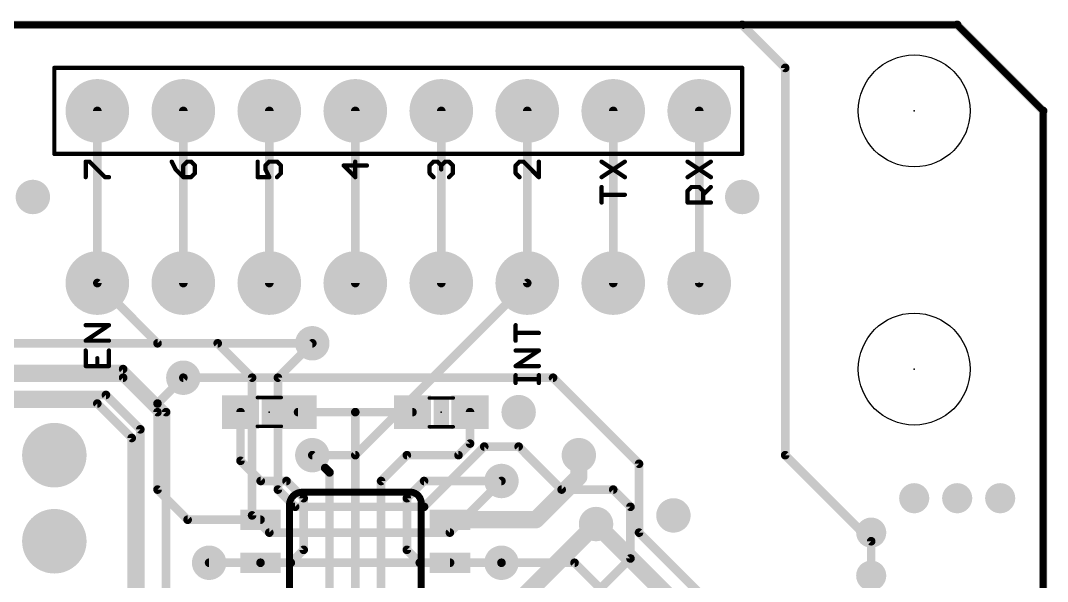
# Model space of a CAD drawing. Extents: x -20 to 87, y -17 to 53.
# Drawn here: x 34.56 to 64.9, y 36.91 to 53.47 of the extents above; entities that cross this region are included whole.
import ezdxf

# ---------------------------------------------------------------- set-up
doc = ezdxf.new("R2010")
doc.units = 0
for name, color, linetype in [('1', 12, 'CONTINUOUS'), ('16', 132, 'CONTINUOUS'), ('17', 110, 'CONTINUOUS'), ('18', 110, 'CONTINUOUS'), ('20', 53, 'CONTINUOUS'), ('21', 41, 'CONTINUOUS'), ('23', 53, 'CONTINUOUS'), ('51', 53, 'CONTINUOUS')]:
    doc.layers.add(name, color=color, linetype=linetype)

# ---------------------------------------------------------------- blocks, each defined once
blk = doc.blocks.new('RECT')
blk.add_solid([(-0.5, -0.5), (0.5, -0.5), (-0.5, 0.5), (0.5, 0.5)])
blk = doc.blocks.new('ROUNDP')
at = {"const_width": 0.5}
blk.add_lwpolyline([(0, -0.25, 1), (0, 0.25, 1), (0, -0.25)], format="xyb", dxfattribs=at)
blk = doc.blocks.new('ROUNDV')
at = {"const_width": 0.5}
blk.add_lwpolyline([(0, -0.25, 1), (0, 0.25, 1), (0, -0.25)], format="xyb", dxfattribs=at)

msp = doc.modelspace()

# ---------------------------------------------------------------- linework, layer by layer
at = {"layer": '1'}
for points, const_width in [([(2.54, 53.34), (62.23, 53.34)], 0.254), ([(62.23, 53.34), (64.77, 50.8)], 0.254), ([(36.83, 50.8), (36.83, 45.72)], 0.254), ([(39.37, 50.8), (39.37, 45.72)], 0.254), ([(41.91, 50.8), (41.91, 45.72)], 0.254), ([(44.45, 50.8), (44.45, 45.72)], 0.254), ([(46.99, 50.8), (46.99, 45.72)], 0.254), ([(49.53, 50.8), (49.53, 45.72)], 0.254), ([(52.07, 50.8), (52.07, 45.72)], 0.254), ([(54.61, 50.8), (54.61, 45.72)], 0.254), ([(64.77, 50.8), (64.77, 7.62)], 0.254), ([(33.528, 43.942), (43.18, 43.942)], 0.254), ([(37.592, 42.926), (29.21, 42.926)], 0.254), ([(38.608, 41.91), (37.592, 42.926)], 0.254), ([(50.292, 42.926), (39.37, 42.926)], 0.254), ([(52.832, 40.386), (50.292, 42.926)], 0.254), ([(36.83, 42.164), (23.876, 42.164)], 0.254), ([(37.846, 41.148), (36.83, 42.164)], 0.254), ([(38.608, 39.624), (38.608, 41.91)], 0.254), ([(41.06, 41.91), (41.06, 40.474)], 0.254), ([(42.76, 41.91), (44.45, 41.91)], 0.254), ([(44.45, 41.91), (46.14, 41.91)], 0.254), ([(44.45, 34.544), (44.45, 41.91)], 0.254), ([(47.84, 41.91), (47.84, 40.982)], 0.254), ([(37.846, 31.242), (37.846, 41.148)], 0.254), ([(47.84, 40.982), (47.498, 40.64)], 0.254), ([(43.561, 40.259), (43.18, 40.64)], 0.254), ([(45.974, 40.64), (45.212, 39.878)], 0.254), ([(47.498, 40.64), (45.974, 40.64)], 0.254), ([(51.054, 40.64), (51.054, 40.005)], 0.508), ([(41.656, 39.878), (41.06, 40.474)], 0.254), ([(43.688, 40.132), (43.561, 40.259)], 0.254), ([(52.832, 38.354), (52.832, 40.386)], 0.254), ([(43.688, 34.29), (43.688, 40.132)], 0.254), ([(51.054, 40.005), (49.784, 38.735)], 0.508), ([(39.497, 38.735), (38.608, 39.624)], 0.254), ([(42.418, 39.878), (41.656, 39.878)], 0.254), ([(42.926, 39.37), (42.418, 39.878)], 0.254), ([(45.212, 34.798), (45.212, 39.878)], 0.254), ([(45.974, 39.37), (46.482, 39.878)], 0.254), ([(46.482, 39.878), (48.768, 39.878)], 0.254), ([(42.926, 37.846), (42.926, 39.37)], 0.254), ([(45.974, 37.846), (45.974, 39.37)], 0.254), ([(41.65, 38.735), (39.497, 38.735)], 0.254), ([(47.25, 38.735), (49.784, 38.735)], 0.508), ([(57.15, 33.02), (51.562, 38.608)], 0.508), ([(58.674, 32.512), (52.832, 38.354)], 0.254), ([(42.545, 37.465), (42.926, 37.846)], 0.254), ([(46.355, 37.465), (45.974, 37.846)], 0.254), ([(40.132, 37.465), (41.65, 37.465)], 0.254), ([(41.65, 37.465), (42.545, 37.465)], 0.254), ([(47.25, 37.465), (46.355, 37.465)], 0.254), ([(48.768, 37.465), (50.927, 37.465)], 0.254), ([(52.324, 36.068), (50.927, 37.465)], 0.254)]:
    msp.add_lwpolyline(points, dxfattribs=dict(at, const_width=const_width))
for points, const_width in [([(62.2749, 53.3849, 1), (62.1851, 53.2951)], 0.127), ([(62.23, 53.2765, 1), (62.23, 53.4035)], 0.127), ([(36.8935, 50.8, 1), (36.7665, 50.8)], 0.127), ([(39.4335, 50.8, 1), (39.3065, 50.8)], 0.127), ([(41.9735, 50.8, 1), (41.8465, 50.8)], 0.127), ([(44.5135, 50.8, 1), (44.3865, 50.8)], 0.127), ([(47.0535, 50.8, 1), (46.9265, 50.8)], 0.127), ([(49.5935, 50.8, 1), (49.4665, 50.8)], 0.127), ([(52.1335, 50.8, 1), (52.0065, 50.8)], 0.127), ([(54.6735, 50.8, 1), (54.5465, 50.8)], 0.127), ([(64.8335, 50.8, 1), (64.7065, 50.8)], 0.127), ([(64.7251, 50.7551, 1), (64.8149, 50.8449)], 0.127), ([(36.7665, 45.72, 1), (36.8935, 45.72)], 0.127), ([(39.3065, 45.72, 1), (39.4335, 45.72)], 0.127), ([(41.8465, 45.72, 1), (41.9735, 45.72)], 0.127), ([(44.3865, 45.72, 1), (44.5135, 45.72)], 0.127), ([(46.9265, 45.72, 1), (47.0535, 45.72)], 0.127), ([(49.4665, 45.72, 1), (49.5935, 45.72)], 0.127), ([(52.0065, 45.72, 1), (52.1335, 45.72)], 0.127), ([(54.5465, 45.72, 1), (54.6735, 45.72)], 0.127), ([(43.18, 43.8785, 1), (43.18, 44.0055)], 0.127), ([(37.6369, 42.9709, 1), (37.5471, 42.8811)], 0.127), ([(37.592, 42.8625, 1), (37.592, 42.9895)], 0.127), ([(39.37, 42.9895, 1), (39.37, 42.8625)], 0.127), ([(50.3369, 42.9709, 1), (50.2471, 42.8811)], 0.127), ([(50.292, 42.8625, 1), (50.292, 42.9895)], 0.127), ([(36.8749, 42.2089, 1), (36.7851, 42.1191)], 0.127), ([(36.83, 42.1005, 1), (36.83, 42.2275)], 0.127), ([(38.6715, 41.91, 1), (38.5445, 41.91)], 0.127), ([(38.5631, 41.8651, 1), (38.6529, 41.9549)], 0.127), ([(41.1235, 41.91, 1), (40.9965, 41.91)], 0.127), ([(42.76, 41.9735, 1), (42.76, 41.8465)], 0.127), ([(44.45, 41.9735, 1), (44.45, 41.8465)], 0.127), ([(44.5135, 41.91, 1), (44.3865, 41.91)], 0.127), ([(44.45, 41.8465, 1), (44.45, 41.9735)], 0.127), ([(46.14, 41.8465, 1), (46.14, 41.9735)], 0.127), ([(47.9035, 41.91, 1), (47.7765, 41.91)], 0.127), ([(37.9095, 41.148, 1), (37.7825, 41.148)], 0.127), ([(37.8011, 41.1031, 1), (37.8909, 41.1929)], 0.127), ([(47.7765, 40.982, 1), (47.9035, 40.982)], 0.127), ([(47.8849, 40.9371, 1), (47.7951, 41.0269)], 0.127), ([(43.2249, 40.6849, 1), (43.1351, 40.5951)], 0.127), ([(45.974, 40.7035, 1), (45.974, 40.5765)], 0.127), ([(46.0189, 40.5951, 1), (45.9291, 40.6849)], 0.127), ([(47.4531, 40.6849, 1), (47.5429, 40.5951)], 0.127), ([(47.498, 40.5765, 1), (47.498, 40.7035)], 0.127), ([(51.181, 40.64, 1), (50.927, 40.64)], 0.254), ([(41.1049, 40.5189, 1), (41.0151, 40.4291)], 0.127), ([(40.9965, 40.474, 1), (41.1235, 40.474)], 0.127), ([(43.6059, 40.3039, 1), (43.5161, 40.2141)], 0.127), ([(43.5161, 40.2141, 1), (43.6059, 40.3039)], 0.127), ([(52.8955, 40.386, 1), (52.7685, 40.386)], 0.127), ([(52.7871, 40.3411, 1), (52.8769, 40.4309)], 0.127), ([(43.7515, 40.132, 1), (43.6245, 40.132)], 0.127), ([(43.6431, 40.0871, 1), (43.7329, 40.1769)], 0.127), ([(50.927, 40.005, 1), (51.181, 40.005)], 0.254), ([(51.1438, 39.9152, 1), (50.9642, 40.0948)], 0.254), ([(38.6529, 39.6689, 1), (38.5631, 39.5791)], 0.127), ([(41.656, 39.9415, 1), (41.656, 39.8145)], 0.127), ([(41.6111, 39.8331, 1), (41.7009, 39.9229)], 0.127), ([(42.4629, 39.9229, 1), (42.3731, 39.8331)], 0.127), ([(42.418, 39.8145, 1), (42.418, 39.9415)], 0.127), ([(45.2755, 39.878, 1), (45.1485, 39.878)], 0.127), ([(45.1671, 39.9229, 1), (45.2569, 39.8331)], 0.127), ([(46.482, 39.9415, 1), (46.482, 39.8145)], 0.127), ([(46.5269, 39.8331, 1), (46.4371, 39.9229)], 0.127), ([(48.768, 39.8145, 1), (48.768, 39.9415)], 0.127), ([(38.5445, 39.624, 1), (38.6715, 39.624)], 0.127), ([(42.9895, 39.37, 1), (42.8625, 39.37)], 0.127), ([(42.8811, 39.3251, 1), (42.9709, 39.4149)], 0.127), ([(46.0375, 39.37, 1), (45.9105, 39.37)], 0.127), ([(45.9291, 39.4149, 1), (46.0189, 39.3251)], 0.127), ([(39.497, 38.7985, 1), (39.497, 38.6715)], 0.127), ([(39.4521, 38.6901, 1), (39.5419, 38.7799)], 0.127), ([(41.65, 38.6715, 1), (41.65, 38.7985)], 0.127), ([(47.25, 38.862, 1), (47.25, 38.608)], 0.254), ([(49.6942, 38.8248, 1), (49.8738, 38.6452)], 0.254), ([(49.784, 38.608, 1), (49.784, 38.862)], 0.254), ([(51.6518, 38.6978, 1), (51.4722, 38.5182)], 0.254), ([(52.8769, 38.3989, 1), (52.7871, 38.3091)], 0.127), ([(52.7685, 38.354, 1), (52.8955, 38.354)], 0.127), ([(42.9709, 37.8011, 1), (42.8811, 37.8909)], 0.127), ([(46.0189, 37.8909, 1), (45.9291, 37.8011)], 0.127), ([(42.8625, 37.846, 1), (42.9895, 37.846)], 0.127), ([(45.9105, 37.846, 1), (46.0375, 37.846)], 0.127), ([(40.132, 37.5285, 1), (40.132, 37.4015)], 0.127), ([(41.65, 37.5285, 1), (41.65, 37.4015)], 0.127), ([(41.65, 37.4015, 1), (41.65, 37.5285)], 0.127), ([(42.5001, 37.5099, 1), (42.5899, 37.4201)], 0.127), ([(42.545, 37.4015, 1), (42.545, 37.5285)], 0.127), ([(46.355, 37.5285, 1), (46.355, 37.4015)], 0.127), ([(46.3101, 37.4201, 1), (46.3999, 37.5099)], 0.127), ([(47.25, 37.4015, 1), (47.25, 37.5285)], 0.127), ([(48.768, 37.5285, 1), (48.768, 37.4015)], 0.127), ([(50.9719, 37.5099, 1), (50.8821, 37.4201)], 0.127), ([(50.927, 37.4015, 1), (50.927, 37.5285)], 0.127)]:
    msp.add_lwpolyline(points, format="xyb", dxfattribs=dict(at, const_width=const_width))
at = {"layer": '16'}
for points, const_width in [([(2.54, 53.34), (62.23, 53.34)], 0.254), ([(62.23, 53.34), (64.77, 50.8)], 0.254), ([(64.77, 50.8), (64.77, 7.62)], 0.254), ([(36.83, 45.72), (38.608, 43.942)], 0.254), ([(44.45, 40.64), (49.53, 45.72)], 0.254), ([(38.608, 43.942), (40.386, 43.942)], 0.254), ([(40.386, 43.942), (41.402, 42.926)], 0.254), ([(42.164, 42.926), (43.18, 43.942)], 0.254), ([(37.592, 43.18), (26.416, 43.18)], 0.254), ([(38.608, 42.164), (37.592, 43.18)], 0.254), ([(39.37, 42.926), (38.608, 42.164)], 0.254), ([(41.402, 42.926), (41.402, 38.862)], 0.254), ([(42.164, 39.624), (42.164, 42.926)], 0.254), ([(21.336, 42.418), (37.084, 42.418)], 0.254), ([(37.084, 42.418), (38.1, 41.402)], 0.254), ([(38.862, 41.91), (38.608, 42.164)], 0.254), ([(38.862, 36.703), (38.862, 41.91)], 0.254), ([(38.1, 41.402), (38.1, 35.433)], 0.254), ([(46.482, 39.116), (48.26, 40.894)], 0.254), ([(48.26, 40.894), (49.276, 40.894)], 0.254), ([(49.276, 40.894), (50.546, 39.624)], 0.254), ([(43.18, 40.64), (44.45, 40.64)], 0.254), ([(42.672, 39.116), (42.164, 39.624)], 0.254), ([(48.768, 39.878), (47.244, 38.354)], 0.254), ([(50.546, 39.624), (52.07, 39.624)], 0.254), ([(52.07, 39.624), (52.578, 39.116)], 0.254), ([(46.482, 39.116), (42.672, 39.116)], 0.254), ([(52.578, 39.116), (52.578, 37.592)], 0.254), ([(41.402, 38.862), (41.91, 38.354)], 0.254), ([(49.149, 36.195), (51.562, 38.608)], 0.508), ([(47.244, 38.354), (41.91, 38.354)], 0.254), ([(49.911, 34.925), (52.578, 37.592)], 0.254), ([(48.768, 37.465), (40.132, 37.465)], 0.254)]:
    msp.add_lwpolyline(points, dxfattribs=dict(at, const_width=const_width))
for points, const_width in [([(62.2749, 53.3849, 1), (62.1851, 53.2951)], 0.127), ([(62.23, 53.2765, 1), (62.23, 53.4035)], 0.127), ([(64.8335, 50.8, 1), (64.7065, 50.8)], 0.127), ([(64.7251, 50.7551, 1), (64.8149, 50.8449)], 0.127), ([(36.8749, 45.7649, 1), (36.7851, 45.6751)], 0.127), ([(49.5749, 45.6751, 1), (49.4851, 45.7649)], 0.127), ([(38.608, 44.0055, 1), (38.608, 43.8785)], 0.127), ([(38.5631, 43.8971, 1), (38.6529, 43.9869)], 0.127), ([(40.4309, 43.9869, 1), (40.3411, 43.8971)], 0.127), ([(40.386, 43.8785, 1), (40.386, 44.0055)], 0.127), ([(43.2249, 43.8971, 1), (43.1351, 43.9869)], 0.127), ([(37.6369, 43.2249, 1), (37.5471, 43.1351)], 0.127), ([(37.592, 43.1165, 1), (37.592, 43.2435)], 0.127), ([(39.4149, 42.8811, 1), (39.3251, 42.9709)], 0.127), ([(41.4655, 42.926, 1), (41.3385, 42.926)], 0.127), ([(41.3571, 42.8811, 1), (41.4469, 42.9709)], 0.127), ([(42.2275, 42.926, 1), (42.1005, 42.926)], 0.127), ([(42.1191, 42.9709, 1), (42.2089, 42.8811)], 0.127), ([(37.1289, 42.4629, 1), (37.0391, 42.3731)], 0.127), ([(37.084, 42.3545, 1), (37.084, 42.4815)], 0.127), ([(38.6529, 42.2089, 1), (38.5631, 42.1191)], 0.127), ([(38.5631, 42.2089, 1), (38.6529, 42.1191)], 0.127), ([(38.5631, 42.1191, 1), (38.6529, 42.2089)], 0.127), ([(38.9255, 41.91, 1), (38.7985, 41.91)], 0.127), ([(38.8171, 41.8651, 1), (38.9069, 41.9549)], 0.127), ([(38.1635, 41.402, 1), (38.0365, 41.402)], 0.127), ([(38.0551, 41.3571, 1), (38.1449, 41.4469)], 0.127), ([(48.26, 40.9575, 1), (48.26, 40.8305)], 0.127), ([(48.3049, 40.8491, 1), (48.2151, 40.9389)], 0.127), ([(49.3209, 40.9389, 1), (49.2311, 40.8491)], 0.127), ([(49.276, 40.8305, 1), (49.276, 40.9575)], 0.127), ([(43.18, 40.7035, 1), (43.18, 40.5765)], 0.127), ([(44.4051, 40.6849, 1), (44.4949, 40.5951)], 0.127), ([(44.45, 40.5765, 1), (44.45, 40.7035)], 0.127), ([(42.2089, 39.6689, 1), (42.1191, 39.5791)], 0.127), ([(48.8129, 39.8331, 1), (48.7231, 39.9229)], 0.127), ([(50.546, 39.6875, 1), (50.546, 39.5605)], 0.127), ([(52.1149, 39.6689, 1), (52.0251, 39.5791)], 0.127), ([(52.07, 39.5605, 1), (52.07, 39.6875)], 0.127), ([(42.1005, 39.624, 1), (42.2275, 39.624)], 0.127), ([(50.5011, 39.5791, 1), (50.5909, 39.6689)], 0.127), ([(42.672, 39.1795, 1), (42.672, 39.0525)], 0.127), ([(42.6271, 39.0711, 1), (42.7169, 39.1609)], 0.127), ([(46.4371, 39.1609, 1), (46.5269, 39.0711)], 0.127), ([(46.482, 39.0525, 1), (46.482, 39.1795)], 0.127), ([(52.6415, 39.116, 1), (52.5145, 39.116)], 0.127), ([(52.5331, 39.0711, 1), (52.6229, 39.1609)], 0.127), ([(41.4469, 38.9069, 1), (41.3571, 38.8171)], 0.127), ([(41.3385, 38.862, 1), (41.4655, 38.862)], 0.127), ([(51.6518, 38.5182, 1), (51.4722, 38.6978)], 0.254), ([(41.91, 38.4175, 1), (41.91, 38.2905)], 0.127), ([(41.8651, 38.3091, 1), (41.9549, 38.3989)], 0.127), ([(47.1991, 38.3989, 1), (47.2889, 38.3091)], 0.127), ([(47.244, 38.2905, 1), (47.244, 38.4175)], 0.127), ([(52.5145, 37.592, 1), (52.6415, 37.592)], 0.127), ([(52.6229, 37.5471, 1), (52.5331, 37.6369)], 0.127), ([(40.132, 37.5285, 1), (40.132, 37.4015)], 0.127), ([(48.768, 37.4015, 1), (48.768, 37.5285)], 0.127)]:
    msp.add_lwpolyline(points, format="xyb", dxfattribs=dict(at, const_width=const_width))
at = {"layer": '20', "const_width": 0.2032}
for points in [[(2.54, 53.34), (62.23, 53.34)], [(62.23, 53.34), (64.77, 50.8)], [(64.77, 50.8), (64.77, 7.62)]]:
    msp.add_lwpolyline(points, dxfattribs=at)
at = {"layer": '20', "const_width": 0.1016}
for points in [[(62.2659, 53.3759, 1), (62.1941, 53.3041)], [(62.23, 53.2892, 1), (62.23, 53.3908)], [(64.8208, 50.8, 1), (64.7192, 50.8)], [(64.7341, 50.7641, 1), (64.8059, 50.8359)]]:
    msp.add_lwpolyline(points, format="xyb", dxfattribs=at)
at = {"layer": '20'}
for centre in [(60.96, 50.8), (60.96, 43.18)]:
    msp.add_circle(centre, 1.651, dxfattribs=at)
at = {"layer": '21'}
for points, const_width in [([(36.4865, 48.8451), (36.4865, 49.3027)], 0.127), ([(36.4865, 49.3027), (36.6009, 49.3027)], 0.127), ([(36.6009, 49.3027), (37.0585, 48.8451)], 0.127), ([(39.0265, 49.3027), (39.1409, 49.0739)], 0.127), ([(39.4841, 49.3027), (39.3697, 49.1883)], 0.127), ([(39.3697, 49.1883), (39.3697, 48.8451)], 0.127), ([(39.5985, 49.3027), (39.4841, 49.3027)], 0.127), ([(39.7129, 49.1883), (39.5985, 49.3027)], 0.127), ([(39.7129, 48.9595), (39.7129, 49.1883)], 0.127), ([(41.5665, 49.3027), (41.5665, 48.8451)], 0.127), ([(41.7953, 49.1883), (41.9097, 49.3027)], 0.127), ([(41.7953, 49.0739), (41.7953, 49.1883)], 0.127), ([(41.9097, 49.3027), (42.1385, 49.3027)], 0.127), ([(42.1385, 49.3027), (42.2529, 49.1883)], 0.127), ([(42.2529, 49.1883), (42.2529, 48.9595)], 0.127), ([(44.7929, 49.1883), (44.1065, 49.1883)], 0.127), ([(44.1065, 49.1883), (44.4497, 48.8451)], 0.127), ([(44.4497, 48.8451), (44.4497, 49.3027)], 0.127), ([(46.6465, 49.1883), (46.7609, 49.3027)], 0.127), ([(46.6465, 48.9595), (46.6465, 49.1883)], 0.127), ([(46.7609, 49.3027), (46.8753, 49.3027)], 0.127), ([(46.8753, 49.3027), (46.9897, 49.1883)], 0.127), ([(46.9897, 49.1883), (47.1041, 49.3027)], 0.127), ([(46.9897, 49.1883), (46.9897, 49.0739)], 0.127), ([(47.1041, 49.3027), (47.2185, 49.3027)], 0.127), ([(47.2185, 49.3027), (47.3329, 49.1883)], 0.127), ([(47.3329, 49.1883), (47.3329, 48.9595)], 0.127), ([(49.3009, 49.3027), (49.1865, 49.1883)], 0.127), ([(49.1865, 49.1883), (49.1865, 48.9595)], 0.127), ([(49.4153, 49.3027), (49.3009, 49.3027)], 0.127), ([(49.8729, 48.8451), (49.4153, 49.3027)], 0.127), ([(49.8729, 49.3027), (49.8729, 48.8451)], 0.127), ([(51.7265, 48.8451), (52.4129, 49.3027)], 0.127), ([(51.7265, 49.3027), (52.4129, 48.8451)], 0.127), ([(54.2665, 48.8451), (54.9529, 49.3027)], 0.127), ([(54.2665, 49.3027), (54.9529, 48.8451)], 0.127), ([(37.0585, 48.8451), (37.1729, 48.8451)], 0.127), ([(39.1409, 49.0739), (39.3697, 48.8451)], 0.127), ([(39.3697, 48.8451), (39.5985, 48.8451)], 0.127), ([(39.5985, 48.8451), (39.7129, 48.9595)], 0.127), ([(41.5665, 48.8451), (41.9097, 48.8451)], 0.127), ([(41.9097, 48.8451), (41.7953, 49.0739)], 0.127), ([(42.2529, 48.9595), (42.1385, 48.8451)], 0.127), ([(46.7609, 48.8451), (46.6465, 48.9595)], 0.127), ([(47.3329, 48.9595), (47.2185, 48.8451)], 0.127), ([(49.1865, 48.9595), (49.3009, 48.8451)], 0.127), ([(51.7265, 48.0967), (51.7265, 48.5543)], 0.127), ([(54.2665, 48.4399), (54.3809, 48.5543)], 0.127), ([(54.3809, 48.5543), (54.6097, 48.5543)], 0.127), ([(54.6097, 48.5543), (54.7241, 48.4399)], 0.127), ([(54.7241, 48.3255), (54.9529, 48.5543)], 0.127), ([(52.4129, 48.3255), (51.7265, 48.3255)], 0.127), ([(54.2665, 48.0967), (54.2665, 48.4399)], 0.127), ([(54.7241, 48.4399), (54.7241, 48.0967)], 0.127), ([(54.9529, 48.0967), (54.2665, 48.0967)], 0.127), ([(36.4865, 44.0191), (37.1729, 44.4767)], 0.127), ([(37.1729, 44.4767), (36.4865, 44.4767)], 0.127), ([(49.1865, 44.0191), (49.1865, 44.4767)], 0.127), ([(49.8729, 44.2479), (49.1865, 44.2479)], 0.127), ([(37.1729, 44.0191), (36.4865, 44.0191)], 0.127), ([(36.4865, 43.7283), (36.4865, 43.2707)], 0.127), ([(37.1729, 43.2707), (37.1729, 43.7283)], 0.127), ([(49.1865, 43.2707), (49.8729, 43.7283)], 0.127), ([(49.8729, 43.7283), (49.1865, 43.7283)], 0.127), ([(36.8297, 43.2707), (36.8297, 43.4995)], 0.127), ([(36.4865, 43.2707), (37.1729, 43.2707)], 0.127), ([(49.8729, 43.2707), (49.1865, 43.2707)], 0.127), ([(49.1865, 42.7717), (49.1865, 43.0005)], 0.127), ([(49.8729, 42.8861), (49.1865, 42.8861)], 0.127), ([(49.8729, 42.7717), (49.8729, 43.0005)], 0.127), ([(46.0153, 39.5478), (42.8847, 39.5478)], 0.2032), ([(42.5037, 39.1668), (42.5037, 29.4132)], 0.2032), ([(46.3963, 29.4132), (46.3963, 39.2668)], 0.2032)]:
    msp.add_lwpolyline(points, dxfattribs=dict(at, const_width=const_width))
for points, const_width in [([(36.5183, 49.3027, 1), (36.4548, 49.3027)], 0.0635), ([(36.4865, 49.3344, 1), (36.4865, 49.2709)], 0.0635), ([(36.6234, 49.3251, 1), (36.5785, 49.2802)], 0.0635), ([(36.6009, 49.2709, 1), (36.6009, 49.3344)], 0.0635), ([(39.0549, 49.3169, 1), (38.9981, 49.2885)], 0.0635), ([(39.4015, 49.1883, 1), (39.338, 49.1883)], 0.0635), ([(39.3473, 49.2107, 1), (39.3922, 49.1658)], 0.0635), ([(39.4841, 49.3344, 1), (39.4841, 49.2709)], 0.0635), ([(39.5066, 49.2802, 1), (39.4617, 49.3251)], 0.0635), ([(39.621, 49.3251, 1), (39.5761, 49.2802)], 0.0635), ([(39.5985, 49.2709, 1), (39.5985, 49.3344)], 0.0635), ([(39.7447, 49.1883, 1), (39.6812, 49.1883)], 0.0635), ([(39.6904, 49.1658, 1), (39.7354, 49.2107)], 0.0635), ([(41.5983, 49.3027, 1), (41.5348, 49.3027)], 0.0635), ([(41.8271, 49.1883, 1), (41.7636, 49.1883)], 0.0635), ([(41.7729, 49.2107, 1), (41.8178, 49.1658)], 0.0635), ([(41.9097, 49.3344, 1), (41.9097, 49.2709)], 0.0635), ([(41.9322, 49.2802, 1), (41.8873, 49.3251)], 0.0635), ([(42.161, 49.3251, 1), (42.1161, 49.2802)], 0.0635), ([(42.1385, 49.2709, 1), (42.1385, 49.3344)], 0.0635), ([(42.2847, 49.1883, 1), (42.2212, 49.1883)], 0.0635), ([(42.2304, 49.1658, 1), (42.2754, 49.2107)], 0.0635), ([(44.1065, 49.22, 1), (44.1065, 49.1565)], 0.0635), ([(44.129, 49.2107, 1), (44.0841, 49.1658)], 0.0635), ([(44.4815, 49.3027, 1), (44.418, 49.3027)], 0.0635), ([(44.7929, 49.1565, 1), (44.7929, 49.22)], 0.0635), ([(46.6783, 49.1883, 1), (46.6148, 49.1883)], 0.0635), ([(46.6241, 49.2107, 1), (46.669, 49.1658)], 0.0635), ([(46.7609, 49.3344, 1), (46.7609, 49.2709)], 0.0635), ([(46.7834, 49.2802, 1), (46.7385, 49.3251)], 0.0635), ([(46.8978, 49.3251, 1), (46.8529, 49.2802)], 0.0635), ([(46.8753, 49.2709, 1), (46.8753, 49.3344)], 0.0635), ([(47.0215, 49.1883, 1), (46.958, 49.1883)], 0.0635), ([(46.9673, 49.2107, 1), (47.0122, 49.1658)], 0.0635), ([(46.9673, 49.1658, 1), (47.0122, 49.2107)], 0.0635), ([(47.1041, 49.3344, 1), (47.1041, 49.2709)], 0.0635), ([(47.1266, 49.2802, 1), (47.0817, 49.3251)], 0.0635), ([(47.241, 49.3251, 1), (47.1961, 49.2802)], 0.0635), ([(47.2185, 49.2709, 1), (47.2185, 49.3344)], 0.0635), ([(47.3647, 49.1883, 1), (47.3011, 49.1883)], 0.0635), ([(47.3104, 49.1658, 1), (47.3554, 49.2107)], 0.0635), ([(49.2183, 49.1883, 1), (49.1548, 49.1883)], 0.0635), ([(49.1641, 49.2107, 1), (49.209, 49.1658)], 0.0635), ([(49.3009, 49.3344, 1), (49.3009, 49.2709)], 0.0635), ([(49.3234, 49.2802, 1), (49.2785, 49.3251)], 0.0635), ([(49.4378, 49.3251, 1), (49.3929, 49.2802)], 0.0635), ([(49.4153, 49.2709, 1), (49.4153, 49.3344)], 0.0635), ([(49.9047, 49.3027, 1), (49.8411, 49.3027)], 0.0635), ([(51.7441, 49.3291, 1), (51.7089, 49.2763)], 0.0635), ([(52.4305, 49.2763, 1), (52.3953, 49.3291)], 0.0635), ([(54.2841, 49.3291, 1), (54.2489, 49.2763)], 0.0635), ([(54.9705, 49.2763, 1), (54.9353, 49.3291)], 0.0635), ([(36.4548, 48.8451, 1), (36.5183, 48.8451)], 0.0635), ([(37.0585, 48.8768, 1), (37.0585, 48.8133)], 0.0635), ([(37.0361, 48.8226, 1), (37.081, 48.8675)], 0.0635), ([(37.1729, 48.8133, 1), (37.1729, 48.8768)], 0.0635), ([(39.1634, 49.0963, 1), (39.1185, 49.0514)], 0.0635), ([(39.1125, 49.0597, 1), (39.1693, 49.0881)], 0.0635), ([(39.3697, 48.8768, 1), (39.3697, 48.8133)], 0.0635), ([(39.338, 48.8451, 1), (39.4015, 48.8451)], 0.0635), ([(39.3473, 48.8226, 1), (39.3922, 48.8675)], 0.0635), ([(39.5761, 48.8675, 1), (39.621, 48.8226)], 0.0635), ([(39.5985, 48.8133, 1), (39.5985, 48.8768)], 0.0635), ([(39.6812, 48.9595, 1), (39.7447, 48.9595)], 0.0635), ([(39.7354, 48.937, 1), (39.6904, 48.9819)], 0.0635), ([(41.5665, 48.8768, 1), (41.5665, 48.8133)], 0.0635), ([(41.5348, 48.8451, 1), (41.5983, 48.8451)], 0.0635), ([(41.8237, 49.0881, 1), (41.7669, 49.0597)], 0.0635), ([(41.7636, 49.0739, 1), (41.8271, 49.0739)], 0.0635), ([(41.8813, 48.8309, 1), (41.9381, 48.8593)], 0.0635), ([(41.9097, 48.8133, 1), (41.9097, 48.8768)], 0.0635), ([(42.1161, 48.8675, 1), (42.161, 48.8226)], 0.0635), ([(42.2212, 48.9595, 1), (42.2847, 48.9595)], 0.0635), ([(42.2754, 48.937, 1), (42.2304, 48.9819)], 0.0635), ([(44.418, 48.8451, 1), (44.4815, 48.8451)], 0.0635), ([(44.4273, 48.8226, 1), (44.4722, 48.8675)], 0.0635), ([(46.669, 48.9819, 1), (46.6241, 48.937)], 0.0635), ([(46.6148, 48.9595, 1), (46.6783, 48.9595)], 0.0635), ([(46.7385, 48.8226, 1), (46.7834, 48.8675)], 0.0635), ([(46.958, 49.0739, 1), (47.0215, 49.0739)], 0.0635), ([(47.1961, 48.8675, 1), (47.241, 48.8226)], 0.0635), ([(47.3011, 48.9595, 1), (47.3647, 48.9595)], 0.0635), ([(47.3554, 48.937, 1), (47.3104, 48.9819)], 0.0635), ([(49.1548, 48.9595, 1), (49.2183, 48.9595)], 0.0635), ([(49.209, 48.9819, 1), (49.1641, 48.937)], 0.0635), ([(49.2785, 48.8226, 1), (49.3234, 48.8675)], 0.0635), ([(49.8411, 48.8451, 1), (49.9047, 48.8451)], 0.0635), ([(49.8504, 48.8226, 1), (49.8954, 48.8675)], 0.0635), ([(51.7089, 48.8715, 1), (51.7441, 48.8187)], 0.0635), ([(52.3953, 48.8187, 1), (52.4305, 48.8715)], 0.0635), ([(54.2489, 48.8715, 1), (54.2841, 48.8187)], 0.0635), ([(54.9353, 48.8187, 1), (54.9705, 48.8715)], 0.0635), ([(51.7583, 48.5543, 1), (51.6948, 48.5543)], 0.0635), ([(54.3809, 48.586, 1), (54.3809, 48.5225)], 0.0635), ([(54.4034, 48.5318, 1), (54.3585, 48.5767)], 0.0635), ([(54.6322, 48.5767, 1), (54.5873, 48.5318)], 0.0635), ([(54.6097, 48.5225, 1), (54.6097, 48.586)], 0.0635), ([(54.9754, 48.5318, 1), (54.9304, 48.5767)], 0.0635), ([(51.7265, 48.3572, 1), (51.7265, 48.2937)], 0.0635), ([(52.4129, 48.2937, 1), (52.4129, 48.3572)], 0.0635), ([(54.2983, 48.4399, 1), (54.2348, 48.4399)], 0.0635), ([(54.2441, 48.4623, 1), (54.289, 48.4174)], 0.0635), ([(54.7559, 48.4399, 1), (54.6924, 48.4399)], 0.0635), ([(54.7017, 48.3479, 1), (54.7466, 48.303)], 0.0635), ([(54.7017, 48.4174, 1), (54.7466, 48.4623)], 0.0635), ([(51.6948, 48.0967, 1), (51.7583, 48.0967)], 0.0635), ([(54.2665, 48.1284, 1), (54.2665, 48.0649)], 0.0635), ([(54.2348, 48.0967, 1), (54.2983, 48.0967)], 0.0635), ([(54.6924, 48.0967, 1), (54.7559, 48.0967)], 0.0635), ([(54.9529, 48.0649, 1), (54.9529, 48.1284)], 0.0635), ([(36.4865, 44.5084, 1), (36.4865, 44.4449)], 0.0635), ([(37.1905, 44.4503, 1), (37.1553, 44.5031)], 0.0635), ([(37.1729, 44.4449, 1), (37.1729, 44.5084)], 0.0635), ([(49.2183, 44.4767, 1), (49.1548, 44.4767)], 0.0635), ([(49.1865, 44.2796, 1), (49.1865, 44.2161)], 0.0635), ([(49.8729, 44.2161, 1), (49.8729, 44.2796)], 0.0635), ([(36.4865, 44.0508, 1), (36.4865, 43.9873)], 0.0635), ([(36.4689, 44.0455, 1), (36.5041, 43.9927)], 0.0635), ([(37.1729, 43.9873, 1), (37.1729, 44.0508)], 0.0635), ([(49.1548, 44.0191, 1), (49.2183, 44.0191)], 0.0635), ([(36.5183, 43.7283, 1), (36.4548, 43.7283)], 0.0635), ([(37.2047, 43.7283, 1), (37.1411, 43.7283)], 0.0635), ([(49.1865, 43.76, 1), (49.1865, 43.6965)], 0.0635), ([(49.8905, 43.7018, 1), (49.8553, 43.7547)], 0.0635), ([(49.8729, 43.6965, 1), (49.8729, 43.76)], 0.0635), ([(36.8615, 43.4995, 1), (36.798, 43.4995)], 0.0635), ([(36.4865, 43.3024, 1), (36.4865, 43.2389)], 0.0635), ([(36.4548, 43.2707, 1), (36.5183, 43.2707)], 0.0635), ([(36.798, 43.2707, 1), (36.8615, 43.2707)], 0.0635), ([(37.1411, 43.2707, 1), (37.2047, 43.2707)], 0.0635), ([(37.1729, 43.2389, 1), (37.1729, 43.3024)], 0.0635), ([(49.1865, 43.3024, 1), (49.1865, 43.2389)], 0.0635), ([(49.1689, 43.2971, 1), (49.2041, 43.2443)], 0.0635), ([(49.8729, 43.2389, 1), (49.8729, 43.3024)], 0.0635), ([(49.2183, 43.0005, 1), (49.1548, 43.0005)], 0.0635), ([(49.1865, 42.9179, 1), (49.1865, 42.8544)], 0.0635), ([(49.1548, 42.7717, 1), (49.2183, 42.7717)], 0.0635), ([(49.9047, 43.0005, 1), (49.8411, 43.0005)], 0.0635), ([(49.8411, 42.7717, 1), (49.9047, 42.7717)], 0.0635), ([(49.8729, 42.8544, 1), (49.8729, 42.9179)], 0.0635), ([(42.8847, 39.5478, 0.4144), (42.5037, 39.1668)], 0.2032), ([(42.8847, 39.5986, 1), (42.8847, 39.497)], 0.1016), ([(42.8847, 39.497, 1), (42.8847, 39.5986)], 0.1016), ([(46.3963, 39.2668, 0.4142), (46.0153, 39.5478)], 0.2032), ([(46.0077, 39.598, 1), (46.0229, 39.4976)], 0.1016), ([(46.0153, 39.497, 1), (46.0153, 39.5986)], 0.1016), ([(42.5545, 39.1668, 1), (42.4529, 39.1668)], 0.1016), ([(42.4529, 39.1668, 1), (42.5545, 39.1668)], 0.1016), ([(46.4471, 39.2668, 1), (46.3455, 39.2668)], 0.1016), ([(46.3461, 39.2592, 1), (46.4465, 39.2744)], 0.1016)]:
    msp.add_lwpolyline(points, format="xyb", dxfattribs=dict(at, const_width=const_width))
at = {"layer": '23'}
for p in [(60.96, 50.8), (54.61, 45.72), (60.96, 43.18), (41.91, 41.91), (46.99, 41.91)]:
    msp.add_point(p, dxfattribs=at)
at = {"layer": '51'}
for points, const_width in [([(55.88, 53.34), (2.54, 53.34)], 0.254), ([(57.15, 52.07), (55.88, 53.34)], 0.254), ([(57.15, 40.64), (57.15, 52.07)], 0.254), ([(35.56, 49.53), (35.56, 52.07)], 0.127), ([(35.56, 52.07), (55.88, 52.07)], 0.127), ([(55.88, 52.07), (55.88, 49.53)], 0.127), ([(55.88, 49.53), (35.56, 49.53)], 0.127), ([(41.554, 42.342), (42.266, 42.342)], 0.1016), ([(47.346, 42.329), (46.634, 42.329)], 0.1016), ([(41.554, 41.491), (42.266, 41.491)], 0.1016), ([(47.346, 41.478), (46.634, 41.478)], 0.1016), ([(59.69, 38.1), (57.15, 40.64)], 0.254), ([(59.69, 5.08), (59.69, 38.1)], 0.254)]:
    msp.add_lwpolyline(points, dxfattribs=dict(at, const_width=const_width))
for points, const_width in [([(55.9249, 53.3849, 1), (55.8351, 53.2951)], 0.127), ([(55.88, 53.2765, 1), (55.88, 53.4035)], 0.127), ([(57.2135, 52.07, 1), (57.0865, 52.07)], 0.127), ([(57.1051, 52.0251, 1), (57.1949, 52.1149)], 0.127), ([(35.5918, 52.07, 1), (35.5282, 52.07)], 0.0635), ([(35.56, 52.1018, 1), (35.56, 52.0382)], 0.0635), ([(55.9118, 52.07, 1), (55.8483, 52.07)], 0.0635), ([(55.88, 52.0382, 1), (55.88, 52.1018)], 0.0635), ([(35.56, 49.5618, 1), (35.56, 49.4982)], 0.0635), ([(35.5282, 49.53, 1), (35.5918, 49.53)], 0.0635), ([(55.8483, 49.53, 1), (55.9118, 49.53)], 0.0635), ([(55.88, 49.4982, 1), (55.88, 49.5618)], 0.0635), ([(41.554, 42.3674, 1), (41.554, 42.3166)], 0.0508), ([(42.266, 42.3166, 1), (42.266, 42.3674)], 0.0508), ([(46.634, 42.3544, 1), (46.634, 42.3036)], 0.0508), ([(47.346, 42.3036, 1), (47.346, 42.3544)], 0.0508), ([(41.554, 41.5164, 1), (41.554, 41.4656)], 0.0508), ([(42.266, 41.4656, 1), (42.266, 41.5164)], 0.0508), ([(46.634, 41.5034, 1), (46.634, 41.4526)], 0.0508), ([(47.346, 41.4526, 1), (47.346, 41.5034)], 0.0508), ([(57.1949, 40.6849, 1), (57.1051, 40.5951)], 0.127), ([(57.0865, 40.64, 1), (57.2135, 40.64)], 0.127), ([(59.7535, 38.1, 1), (59.6265, 38.1)], 0.127), ([(59.6451, 38.0551, 1), (59.7349, 38.1449)], 0.127)]:
    msp.add_lwpolyline(points, format="xyb", dxfattribs=dict(at, const_width=const_width))

# ---------------------------------------------------------------- block references
at = {"layer": '1', "xscale": 1.1}
for p in [(41.06, 41.91), (42.76, 41.91)]:
    msp.add_blockref('RECT', p, dxfattribs=at)
at = {"layer": '1', "xscale": 1.1, "rotation": 180}
for p in [(46.14, 41.91), (47.84, 41.91)]:
    msp.add_blockref('RECT', p, dxfattribs=at)
at = {"layer": '1', "xscale": 0.6, "yscale": 1.2, "rotation": 90}
for p in [(41.65, 38.735), (47.25, 38.735), (41.65, 37.465), (47.25, 37.465)]:
    msp.add_blockref('RECT', p, dxfattribs=at)
at = {"layer": '17', "xscale": 1.8796, "yscale": 1.8796}
for p in [(36.83, 50.8), (36.83, 50.8), (39.37, 50.8), (39.37, 50.8), (41.91, 50.8), (41.91, 50.8), (44.45, 50.8), (44.45, 50.8), (46.99, 50.8), (46.99, 50.8), (49.53, 50.8), (49.53, 50.8), (52.07, 50.8), (52.07, 50.8), (54.61, 50.8), (54.61, 50.8)]:
    msp.add_blockref('ROUNDP', p, dxfattribs=at)
at = {"layer": '17', "xscale": 1.8796, "yscale": 1.8796, "rotation": 270}
for p in [(36.83, 45.72), (36.83, 45.72), (39.37, 45.72), (39.37, 45.72), (41.91, 45.72), (41.91, 45.72), (44.45, 45.72), (44.45, 45.72), (46.99, 45.72), (46.99, 45.72), (49.53, 45.72), (49.53, 45.72), (52.07, 45.72), (52.07, 45.72), (54.61, 45.72), (54.61, 45.72)]:
    msp.add_blockref('ROUNDP', p, dxfattribs=at)
at = {"layer": '18'}
for p, xscale, yscale in [((34.925, 48.26), 1.016, 1.016), ((34.925, 48.26), 1.016, 1.016), ((55.88, 48.26), 1.016, 1.016), ((55.88, 48.26), 1.016, 1.016), ((43.18, 43.942), 1.016, 1.016), ((43.18, 43.942), 1.016, 1.016), ((39.37, 42.926), 1.016, 1.016), ((39.37, 42.926), 1.016, 1.016), ((49.276, 41.91), 1.016, 1.016), ((49.276, 41.91), 1.016, 1.016), ((35.56, 40.64), 1.905, 1.905), ((35.56, 40.64), 1.905, 1.905), ((43.18, 40.64), 1.016, 1.016), ((43.18, 40.64), 1.016, 1.016), ((51.054, 40.64), 1.016, 1.016), ((51.054, 40.64), 1.016, 1.016), ((48.768, 39.878), 1.016, 1.016), ((48.768, 39.878), 1.016, 1.016), ((60.96, 39.37), 0.889, 0.889), ((60.96, 39.37), 0.889, 0.889), ((62.23, 39.37), 0.889, 0.889), ((62.23, 39.37), 0.889, 0.889), ((63.5, 39.37), 0.889, 0.889), ((63.5, 39.37), 0.889, 0.889), ((53.848, 38.862), 1.016, 1.016), ((53.848, 38.862), 1.016, 1.016), ((35.56, 38.1), 1.905, 1.905), ((35.56, 38.1), 1.905, 1.905), ((51.562, 38.608), 1.016, 1.016), ((51.562, 38.608), 1.016, 1.016), ((59.69, 38.354), 0.889, 0.889), ((59.69, 38.354), 0.889, 0.889), ((40.132, 37.465), 1.016, 1.016), ((40.132, 37.465), 1.016, 1.016), ((48.768, 37.465), 1.016, 1.016), ((48.768, 37.465), 1.016, 1.016), ((59.69, 37.084), 0.889, 0.889), ((59.69, 37.084), 0.889, 0.889)]:
    msp.add_blockref('ROUNDV', p, dxfattribs=dict(at, xscale=xscale, yscale=yscale))
at = {"layer": '21', "xscale": 0.4572, "yscale": 0.762}
msp.add_blockref('RECT', (41.91, 41.91), dxfattribs=at)
at = {"layer": '21', "xscale": 0.4572, "yscale": 0.762, "rotation": 180}
msp.add_blockref('RECT', (46.99, 41.91), dxfattribs=at)
at = {"layer": '51'}
for p, xscale, yscale, rotation in [((36.83, 45.72), 0.508, 0.508, 180), ((39.37, 45.72), 0.508, 0.508, 180), ((41.91, 45.72), 0.508, 0.508, 180), ((44.45, 45.72), 0.508, 0.508, 180), ((46.99, 45.72), 0.508, 0.508, 180), ((49.53, 45.72), 0.508, 0.508, 180), ((52.07, 45.72), 0.508, 0.508, 180), ((54.61, 45.72), 0.508, 0.508, 180), ((46.4098, 41.9049), 0.5001, 0.95, 180), ((47.5782, 41.9049), 0.5001, 0.95, 180), ((41.656, 38.735), 0.508, 1.016, 90), ((47.2377, 38.735), 0.508, 1.0287, 90), ((41.656, 37.465), 0.508, 1.016, 90), ((47.2377, 37.465), 0.508, 1.0287, 90)]:
    msp.add_blockref('RECT', p, dxfattribs=dict(at, xscale=xscale, yscale=yscale, rotation=rotation))
at = {"layer": '51', "xscale": 0.5001, "yscale": 0.95}
for p in [(41.3219, 41.9151), (42.4903, 41.9151)]:
    msp.add_blockref('RECT', p, dxfattribs=at)

doc.saveas('drawing.dxf')
